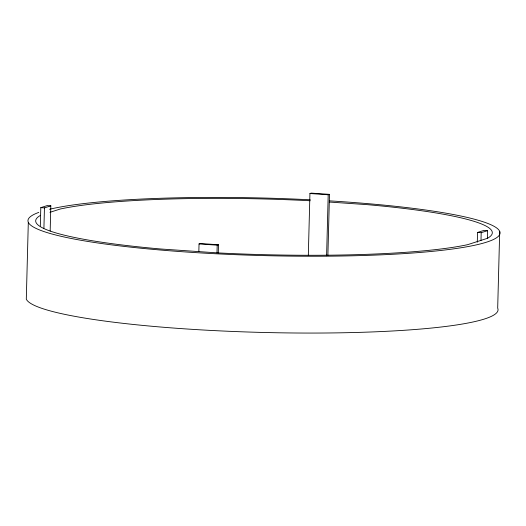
<?xml version="1.0" encoding="UTF-8"?>
<svg xmlns="http://www.w3.org/2000/svg" width="526" height="526" viewBox="0 0 526 526"><rect width="100%" height="100%" fill="white"/><g stroke="black" fill="none" stroke-linecap="round" stroke-linejoin="round"><path stroke-width="0.79" d="M28.312 222.307L26.3 299.123A236.121 28.779 1.5 0 0 274.828 332.715A236.121 28.779 1.5 0 0 497.688 308.151L499.7 231.341M40.318 225.976L40.798 207.645L47.176 205.6L50.825 205.85L50.167 231.065M43.914 228.231L44.447 207.895L50.825 205.85M198.841 251.612L199.038 243.926L200.321 243.518L218.481 244.761L218.27 252.894M40.594 215.325A228.383 27.832 1.5 0 0 160.772 248.995L216.995 252.855L217.199 245.175L218.481 244.761M308.315 255.334L309.932 193.522L311.214 193.108L329.486 194.364L327.889 255.307M326.607 255.774L328.204 194.778L329.486 194.364M477.286 242.21L477.542 232.453L483.966 230.388L487.622 230.638L487.418 238.317L467.64 244.669A228.383 27.832 1.5 0 1 216.995 252.855M480.994 240.382L481.191 232.702L487.622 230.638M49.95 212.326L60.372 208.98A228.383 27.832 1.5 0 1 310.222 200.748M309.932 193.522L328.204 194.778M329.283 202.043L367.24 204.653A228.383 27.832 1.5 0 1 487.418 238.317M477.542 232.453L481.191 232.702M40.798 207.645L44.447 207.895M199.038 243.926L217.199 245.175M329.434 200.853A236.121 28.779 1.5 0 1 490.285 240.855A236.121 28.779 1.5 0 1 195.061 252.579A236.121 28.779 1.5 0 1 38.799 212.392M49.516 209.276A236.121 28.779 1.5 0 1 310.215 199.788"/></g></svg>
